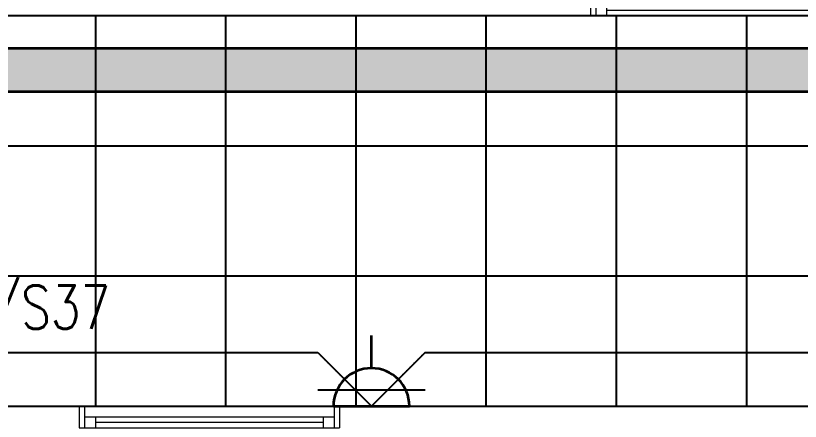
# Model space of a CAD drawing. Extents: x -12260 to 57327, y -29287 to 19916.
# Drawn here: x 34927 to 38543, y -2780 to -910 of the extents above; entities that cross this region are included whole.
import ezdxf
from ezdxf import colors
from ezdxf.entities.mleader import LeaderData, LeaderLine
from ezdxf.enums import TextEntityAlignment as Align
from ezdxf.math import Vec2, Vec3

# ---------------------------------------------------------------- set-up
doc = ezdxf.new("R2010")
doc.units = 0
doc.header["$LTSCALE"] = 0.25
doc.linetypes.add('DASHDOT', pattern=[25.4, 12.7, -6.35, 0, -6.35])
doc.linetypes.add('HIDDEN', pattern=[9.525, 6.35, -3.175])
for name, color, linetype, lineweight in [('01-First Floor-FUR$0$Aluminum', 251, 'Continuous', 5), ('01-First Floor-FUR$0$Walls', 251, 'Continuous', 5), ('E-LITE-CIRC @ 100', 6, 'Continuous', 25), ('E-LITE-CLNG-CNDT', 6, 'DASHDOT', 35), ('E-LITE-EXIT-NUMB', 6, 'Continuous', 25), ('E-POWR-FLOR-CNDT', 6, 'HIDDEN', 25), ('E-POWR-WALL @ 100', 4, 'Continuous', 35), ('T-CABL-TRAY', 60, 'Continuous', 35)]:
    doc.layers.add(name, color=color, linetype=linetype, lineweight=lineweight)
doc.layers.add('01-First Floor-FUR$0$FALSE CEILING', color=251, linetype='Continuous')
doc.styles.add('DC_SIMPLEX', font='SIMPLEX.shx', dxfattribs={"width": 0.7})

# ---------------------------------------------------------------- blocks, each defined once
blk = doc.blocks.new('01-First Floor-FUR$0$A$C37be4daf')
at = {"layer": '01-First Floor-FUR$0$Aluminum'}
for p, q in [((1416, 598.2), (216, 598.2)), ((241, 498.2), (241, 598.2)), ((291, 548.2), (291, 598.2)), ((1341, 548.2), (1341, 598.2)), ((1391, 498.2), (1391, 598.2)), ((1391, 548.2), (241, 548.2)), ((291, 573.2), (1341, 573.2)), ((1416, 498.2), (216, 498.2))]:
    blk.add_line(p, q, dxfattribs=at)
at = {"layer": '01-First Floor-FUR$0$Walls'}
for p, q in [((216, 498.2), (216, 598.2)), ((1416, 498.2), (1416, 598.2))]:
    blk.add_line(p, q, dxfattribs=at)
blk = doc.blocks.new('01-First Floor-FUR')
at = {"layer": '01-First Floor-FUR$0$FALSE CEILING', "linetype": 'Continuous'}
for p, q in [((35296.4, -2710), (35296.4, -910)), ((35896.4, -2710), (35896.4, -910)), ((36496.4, -2710), (36496.4, -910)), ((37096.4, -2710), (37096.4, -910)), ((37696.4, -2710), (37696.4, -910)), ((38296.4, -2710), (38296.4, -910)), ((8296.4, -1510), (48976, -1510)), ((8296.4, -2110), (48976, -2110))]:
    blk.add_line(p, q, dxfattribs=at)
at = {"layer": '01-First Floor-FUR$0$FALSE CEILING'}
blk.add_lwpolyline([(48976, -910), (8296.4, -910), (8296.4, -2710), (48976, -2710), (48976, -910)], dxfattribs=at)
at = {"layer": '01-First Floor-FUR$0$Walls'}
blk.add_line((42876, -2710), (34876, -2710), dxfattribs=at)
at = {"xscale": -1, "rotation": 180}
blk.add_blockref('01-First Floor-FUR$0$A$C37be4daf', (37360, -311.8), dxfattribs=at)
at = {"rotation": 180}
blk.add_blockref('01-First Floor-FUR$0$A$C37be4daf', (36635.8, -2211.8), dxfattribs=at)
blk = doc.blocks.new('*U34')
blk.add_line((1.75, 0), (3.25, 0))
blk.add_lwpolyline([(0, -1.75, 1), (0, 1.75)], format="xyb", close=True)
at = {"layer": 'Defpoints'}
for p, q in [((2.475, 2.474), (0, 0)), ((0.759, 2.475), (0.758, -2.475)), ((2.474, -2.475), (0, 0))]:
    blk.add_line(p, q, dxfattribs=at)
at = {"layer": 'E-LITE-EXIT-NUMB', "style": 'DC_SIMPLEX', "width": 0.7, "flags": 8}
blk.add_attdef('TYPE', text='', height=2, rotation=360, dxfattribs=at).set_placement((-2.682, 5.238), align=Align.RIGHT)
blk.add_attdef('CIRCUIT', (2.682, 5.238), '', height=2, rotation=360, dxfattribs=at)
blk = doc.blocks.new('ARR0W')
at = {"color": 45}
blk.add_ellipse((0, 0), major_axis=(0.4, 0), ratio=0.4, dxfattribs=at)
at = {"color": 45, "ltscale": 0.5}
blk.add_solid([(-1.4, 0.167), (-0.4, 0), (-1.4, -0.167)], dxfattribs=at)
blk = doc.blocks.new('*U52')
at = {"lineweight": 0}
h = blk.add_hatch(dxfattribs=at)
h.set_pattern_fill('HEX', color=253, scale=8, angle=270, style=0)
h.set_pattern_definition([(270, (1e-10, -7838.563), (43.9941, 8e-13), [25.4, -50.8]), (30, (1e-10, -7838.563), (-21.99705, 38.1), [25.4, -50.8]), (330, (1e-10, -7863.963), (21.99705, 38.1), [25.4, -50.8])])
h.paths.add_polyline_path([(0, 0), (-200, 0), (-200, -9550), (0, -9550)])
at = {"color": 0}
for p, q in [((0, 0), (0, -9550)), ((-200, 0), (-200, -9550))]:
    blk.add_line(p, q, dxfattribs=at)
blk = doc.blocks.new('A$Cd86d5af4')
at = {"layer": 'T-CABL-TRAY', "linetype": 'Continuous', "xscale": -1.000000000000001, "rotation": 90}
blk.add_blockref('*U52', (-12765, -1986), dxfattribs=at)

msp = doc.modelspace()

# ---------------------------------------------------------------- linework, layer by layer
at = {"layer": 'E-POWR-FLOR-CNDT'}
for points in [[(26690.7, -2586.3), (26814.5, -2462.6), (36319.5, -2462.5), (36443.2, -2586.2)], [(36690.7, -2586.3), (36814.5, -2462.6), (46319.5, -2462.5), (46443.2, -2586.2)]]:
    msp.add_lwpolyline(points, dxfattribs=at)

# ---------------------------------------------------------------- block references
at = {"layer": 'E-LITE-CLNG-CNDT'}
msp.add_blockref('01-First Floor-FUR', (0, 0), dxfattribs=at)
at = {"layer": 'E-POWR-FLOR-CNDT'}
msp.add_blockref('A$Cd86d5af4', (47641, 726), dxfattribs=at)
at = {"layer": 'E-POWR-WALL @ 100', "xscale": 100, "yscale": 100, "zscale": 100, "rotation": 90.00000000000001}
msp.add_blockref('*U34', (36566.9, -2710), dxfattribs=at)

# ---------------------------------------------------------------- leaders
at = {"layer": 'E-LITE-CIRC @ 100'}
ml = msp.add_multileader_mtext('Standard', dxfattribs=at)
ml.set_content('{\\Fdc_el_romans|c0;\\W0.8;TO\\Fromans|c0; \\Fsimplex|c0;LP-F1/S37}', color=256, style='DC_SIMPLEX')
ml.set_leader_properties()
ml.set_arrow_properties(name='ARR0W')
ml.build(insert=Vec2(0, 0))
ml.multileader.update_dxf_attribs({"dogleg_length": 200, "arrow_head_size": 140, "scale": 100})
ctx = ml.context
ctx.base_point, ctx.scale, ctx.char_height, ctx.arrow_head_size, ctx.landing_gap_size, ctx.plane_origin, ctx.plane_x_axis, ctx.plane_y_axis = Vec3(33555.1, -2286.7), 100, 200, 140, 140, Vec3(15033.1, 3024.5), Vec3(1, 0.000001, 0), Vec3(-0.000001, 1, 0)
notes = []
notes.append((ctx, [(1, (1, 1, 0), (33446.3, -2286.7), (1, 0.000001, 0), 108.8, [(0, [(33149.3, -2164.9)], 0, [])])]))
ctx.mtext.insert, ctx.mtext.text_direction, ctx.mtext.rotation, ctx.mtext.flow_direction = Vec3(33695.1, -2153.4), Vec3(1, 0.000001, 0), 0.000001, 5
for ctx, leaders in notes:
    for number, flags, end, landing, length, lines in leaders:
        leader = LeaderData()
        leader.index, (leader.has_last_leader_line, leader.has_dogleg_vector, leader.attachment_direction) = number, flags
        leader.last_leader_point, leader.dogleg_vector, leader.dogleg_length = Vec3(end), Vec3(landing), length
        for number, points, colour, breaks in lines:
            line = LeaderLine()
            line.index, line.vertices, line.color, line.breaks = number, Vec3.list(points), colors.encode_raw_color(colour), breaks
            leader.lines.append(line)
        ctx.leaders.append(leader)

doc.saveas('drawing.dxf')
